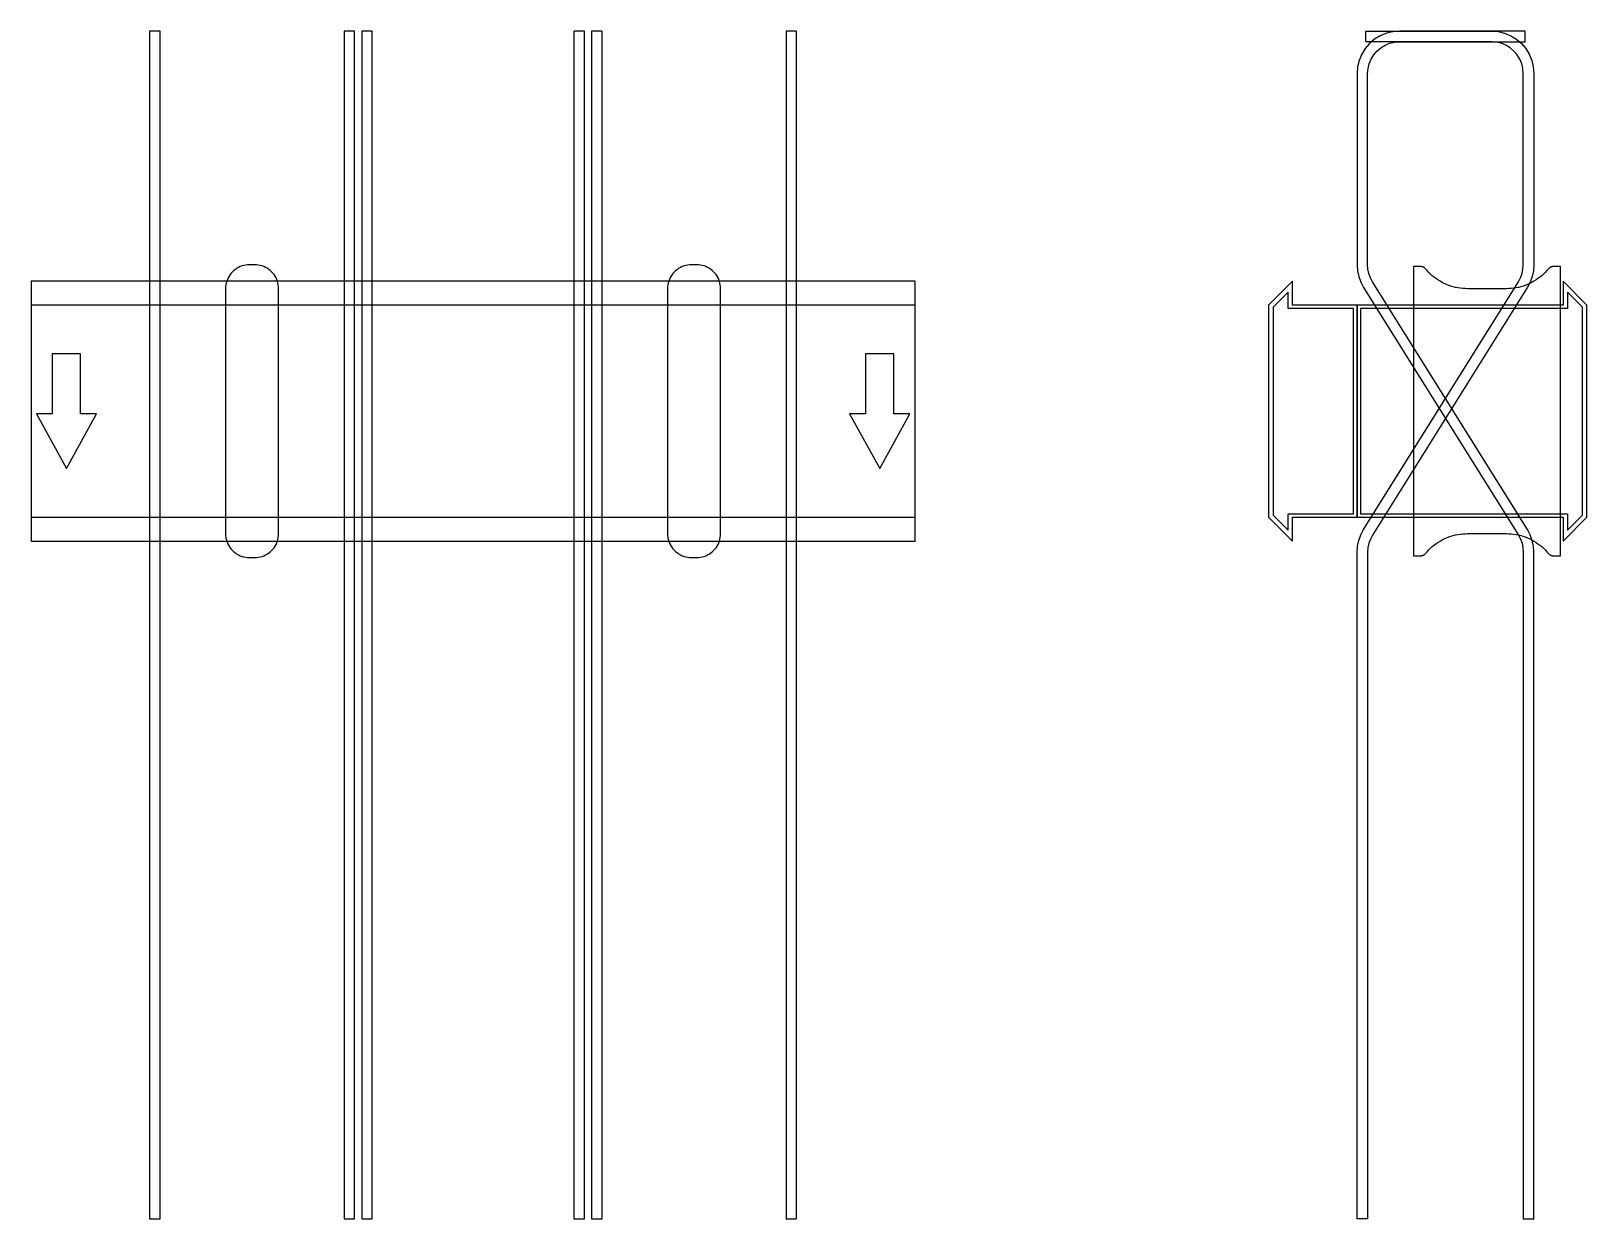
# Model space of a CAD drawing. Extents: x 0 to 880, y -457 to 215.
import ezdxf

# ---------------------------------------------------------------- set-up
doc = ezdxf.new("R2010")
doc.units = 0
doc.layers.add('Halfen', color=7, linetype='CONTINUOUS')

msp = doc.modelspace()

# ---------------------------------------------------------------- linework, layer by layer
at = {"layer": 'Halfen', "color": 7}
for points in [[(73, -456.927), (73, 214.971), (67, 214.971), (67, -456.927)], [(183, -456.927), (183, 214.971), (177, 214.971), (177, -456.927)], [(193, -456.927), (193, 214.971), (187, 214.971), (187, -456.927)], [(313, -456.927), (313, 214.971), (307, 214.971), (307, -456.927)], [(323, -456.927), (323, 214.971), (317, 214.971), (317, -456.927)], [(433, -456.927), (433, 214.971), (427, 214.971), (427, -456.927)], [(750, -456.898), (750, -79.686), (750.234, -76.346), (750.93, -73.071), (752.075, -69.925), (753.647, -66.968), (841.265, 73.25), (842.444, 75.467), (843.303, 77.827), (843.825, 80.283), (844, 82.788), (844, 191), (843.778, 193.816), (843.119, 196.562), (842.038, 199.172), (840.562, 201.58), (838.728, 203.728), (836.58, 205.562), (834.172, 207.038), (831.562, 208.119), (828.816, 208.778), (826, 209), (755, 209), (755, 215), (826, 215), (829.754, 214.705), (833.416, 213.825), (836.896, 212.384), (840.107, 210.416), (842.971, 207.971), (845.416, 205.107), (847.384, 201.896), (848.825, 198.416), (849.705, 194.754), (850, 191), (850, 82.788), (849.766, 79.448), (849.07, 76.173), (847.925, 73.027), (846.353, 70.07), (758.735, -70.148), (757.556, -72.365), (756.697, -74.725), (756.175, -77.181), (756, -79.686), (756, -456.898)], [(850, -456.927), (850, -79.715), (849.766, -76.375), (849.07, -73.1), (847.925, -69.953), (846.353, -66.997), (758.735, 73.221), (757.556, 75.438), (756.697, 77.798), (756.175, 80.255), (756, 82.76), (756, 190.971), (756.222, 193.787), (756.881, 196.534), (757.962, 199.143), (759.438, 201.551), (761.272, 203.699), (763.42, 205.534), (765.828, 207.009), (768.438, 208.09), (771.184, 208.75), (774, 208.971), (845, 208.971), (845, 214.971), (774, 214.971), (770.246, 214.676), (766.584, 213.797), (763.104, 212.355), (759.893, 210.388), (757.029, 207.942), (754.584, 205.078), (752.616, 201.867), (751.175, 198.388), (750.295, 194.726), (750, 190.971), (750, 82.76), (750.234, 79.419), (750.93, 76.144), (752.075, 72.998), (753.647, 70.042), (841.265, -70.177), (842.444, -72.394), (843.303, -74.754), (843.825, -77.21), (844, -79.715), (844, -456.927)], [(140, -69.3), (140, -56.8), (140, 69.3), (139.958, 70.359), (139.834, 71.412), (139.627, 72.452), (139.339, 73.472), (138.972, 74.466), (138.529, 75.429), (138.011, 76.354), (137.422, 77.235), (136.765, 78.068), (136.046, 78.846), (135.268, 79.565), (134.435, 80.222), (133.554, 80.811), (132.629, 81.329), (131.666, 81.772), (130.672, 82.139), (129.652, 82.427), (128.612, 82.634), (127.559, 82.758), (126.5, 82.8), (123.5, 82.8), (122.441, 82.758), (121.388, 82.634), (120.348, 82.427), (119.328, 82.139), (118.334, 81.772), (117.371, 81.329), (116.446, 80.811), (115.565, 80.222), (114.732, 79.565), (113.954, 78.846), (113.235, 78.068), (112.578, 77.235), (111.989, 76.354), (111.471, 75.429), (111.028, 74.466), (110.661, 73.472), (110.373, 72.452), (110.166, 71.412), (110.042, 70.359), (110, 69.3), (110, -56.8), (110, -69.3), (110.042, -70.359), (110.166, -71.412), (110.373, -72.452), (110.661, -73.472), (111.028, -74.466), (111.471, -75.429), (111.989, -76.354), (112.578, -77.235), (113.235, -78.068), (113.954, -78.846), (114.732, -79.565), (115.565, -80.222), (116.446, -80.811), (117.371, -81.329), (118.334, -81.772), (119.328, -82.139), (120.348, -82.427), (121.388, -82.634), (122.441, -82.758), (123.5, -82.8), (126.5, -82.8), (127.559, -82.758), (128.612, -82.634), (129.652, -82.427), (130.672, -82.139), (131.666, -81.772), (132.629, -81.329), (133.554, -80.811), (134.435, -80.222), (135.268, -79.565), (136.046, -78.846), (136.765, -78.068), (137.422, -77.235), (138.011, -76.354), (138.529, -75.429), (138.972, -74.466), (139.339, -73.472), (139.627, -72.452), (139.834, -71.412), (139.958, -70.359), (140, -69.3)], [(390, -69.3), (390, -56.8), (390, 69.3), (389.958, 70.359), (389.834, 71.412), (389.627, 72.452), (389.339, 73.472), (388.972, 74.466), (388.529, 75.429), (388.011, 76.354), (387.422, 77.235), (386.765, 78.068), (386.046, 78.846), (385.268, 79.565), (384.435, 80.222), (383.554, 80.811), (382.629, 81.329), (381.666, 81.772), (380.672, 82.139), (379.652, 82.427), (378.612, 82.634), (377.559, 82.758), (376.5, 82.8), (373.5, 82.8), (372.441, 82.758), (371.388, 82.634), (370.348, 82.427), (369.328, 82.139), (368.334, 81.772), (367.371, 81.329), (366.446, 80.811), (365.565, 80.222), (364.732, 79.565), (363.954, 78.846), (363.235, 78.068), (362.578, 77.235), (361.989, 76.354), (361.471, 75.429), (361.028, 74.466), (360.661, 73.472), (360.373, 72.452), (360.166, 71.412), (360.042, 70.359), (360, 69.3), (360, -56.8), (360, -69.3), (360.042, -70.359), (360.166, -71.412), (360.373, -72.452), (360.661, -73.472), (361.028, -74.466), (361.471, -75.429), (361.989, -76.354), (362.578, -77.235), (363.235, -78.068), (363.954, -78.846), (364.732, -79.565), (365.565, -80.222), (366.446, -80.811), (367.371, -81.329), (368.334, -81.772), (369.328, -82.139), (370.348, -82.427), (371.388, -82.634), (372.441, -82.758), (373.5, -82.8), (376.5, -82.8), (377.559, -82.758), (378.612, -82.634), (379.652, -82.427), (380.672, -82.139), (381.666, -81.772), (382.629, -81.329), (383.554, -80.811), (384.435, -80.222), (385.268, -79.565), (386.046, -78.846), (386.765, -78.068), (387.422, -77.235), (388.011, -76.354), (388.529, -75.429), (388.972, -74.466), (389.339, -73.472), (389.627, -72.452), (389.834, -71.412), (389.958, -70.359), (390, -69.3)], [(865, -81.8), (865, 81.8), (861, 81.8), (860.846, 81.797), (860.691, 81.786), (860.538, 81.769), (860.385, 81.746), (860.234, 81.715), (860.084, 81.678), (859.936, 81.634), (859.789, 81.584), (859.646, 81.527), (859.505, 81.464), (859.366, 81.395), (859.231, 81.32), (859.1, 81.239), (858.972, 81.153), (858.848, 81.06), (858.728, 80.963), (858.613, 80.86), (858.502, 80.752), (858.397, 80.639), (858.296, 80.522), (857.41, 79.491), (856.479, 78.5), (855.505, 77.551), (854.491, 76.646), (853.437, 75.787), (852.347, 74.975), (851.222, 74.211), (850.064, 73.499), (848.876, 72.838), (847.66, 72.23), (846.418, 71.676), (845.153, 71.178), (843.867, 70.736), (842.563, 70.351), (841.243, 70.024), (839.911, 69.756), (838.567, 69.547), (837.216, 69.397), (835.859, 69.307), (834.5, 69.277), (812.5, 69.277), (811.141, 69.307), (809.784, 69.397), (808.433, 69.547), (807.089, 69.756), (805.757, 70.024), (804.437, 70.351), (803.133, 70.736), (801.847, 71.178), (800.582, 71.676), (799.34, 72.23), (798.124, 72.838), (796.936, 73.499), (795.778, 74.211), (794.653, 74.975), (793.563, 75.787), (792.509, 76.646), (791.495, 77.551), (790.521, 78.5), (789.59, 79.491), (788.704, 80.522), (788.603, 80.639), (788.498, 80.752), (788.387, 80.86), (788.272, 80.963), (788.152, 81.06), (788.028, 81.153), (787.9, 81.239), (787.769, 81.32), (787.634, 81.395), (787.495, 81.464), (787.354, 81.527), (787.211, 81.584), (787.064, 81.634), (786.916, 81.678), (786.766, 81.715), (786.615, 81.746), (786.462, 81.769), (786.309, 81.786), (786.154, 81.797), (786, 81.8), (782, 81.8), (782, -81.8), (786, -81.8), (786.154, -81.797), (786.309, -81.786), (786.462, -81.769), (786.615, -81.746), (786.766, -81.715), (786.916, -81.678), (787.064, -81.634), (787.211, -81.584), (787.354, -81.527), (787.495, -81.464), (787.634, -81.395), (787.769, -81.32), (787.9, -81.239), (788.028, -81.153), (788.152, -81.06), (788.272, -80.963), (788.387, -80.86), (788.498, -80.752), (788.603, -80.639), (788.704, -80.522), (789.59, -79.491), (790.521, -78.5), (791.495, -77.551), (792.509, -76.646), (793.563, -75.787), (794.653, -74.975), (795.778, -74.211), (796.936, -73.499), (798.124, -72.838), (799.34, -72.23), (800.582, -71.676), (801.847, -71.178), (803.133, -70.736), (804.437, -70.351), (805.757, -70.024), (807.089, -69.756), (808.433, -69.547), (809.784, -69.397), (811.141, -69.307), (812.5, -69.277), (834.5, -69.277), (835.859, -69.307), (837.216, -69.397), (838.567, -69.547), (839.911, -69.756), (841.243, -70.024), (842.563, -70.351), (843.867, -70.736), (845.153, -71.178), (846.418, -71.676), (847.66, -72.23), (848.876, -72.838), (850.064, -73.499), (851.222, -74.211), (852.347, -74.975), (853.437, -75.787), (854.491, -76.646), (855.505, -77.551), (856.479, -78.5), (857.41, -79.491), (858.296, -80.522), (858.397, -80.639), (858.502, -80.752), (858.613, -80.86), (858.728, -80.963), (858.848, -81.06), (858.972, -81.153), (859.1, -81.239), (859.231, -81.32), (859.366, -81.395), (859.505, -81.464), (859.646, -81.527), (859.789, -81.584), (859.936, -81.634), (860.084, -81.678), (860.234, -81.715), (860.385, -81.746), (860.538, -81.769), (860.691, -81.786), (860.846, -81.797), (861, -81.8)], [(0, -73.5), (500, -73.5), (500, 73.5), (0, 73.5)], [(750, -60), (750, 60), (713.5, 60), (713.5, 73.5), (700, 60), (700, -60), (713.5, -73.5), (713.5, -60)], [(880, -60), (880, 60), (866.5, 73.5), (866.5, 60), (750, 60), (750, -60), (866.5, -60), (866.5, -73.5)], [(748, -58), (748, 58), (711, 58), (711, 67.25), (702.5, 58.75), (702.5, -58.75), (711, -67.25), (711, -58)], [(877.5, -58.75), (877.5, 58.75), (869, 67.25), (869, 58), (752, 58), (752, -58), (869, -58), (869, -67.25)], [(0, -60), (500, -60), (500, 60), (0, 60)], [(20, -32.5), (37, -1.5), (28, -1.5), (28, 32.5), (12, 32.5), (12, -1.5), (3, -1.5)], [(480, -32.5), (497, -1.5), (488, -1.5), (488, 32.5), (472, 32.5), (472, -1.5), (463, -1.5)]]:
    msp.add_lwpolyline(points, close=True, dxfattribs=at)

doc.saveas('drawing.dxf')
